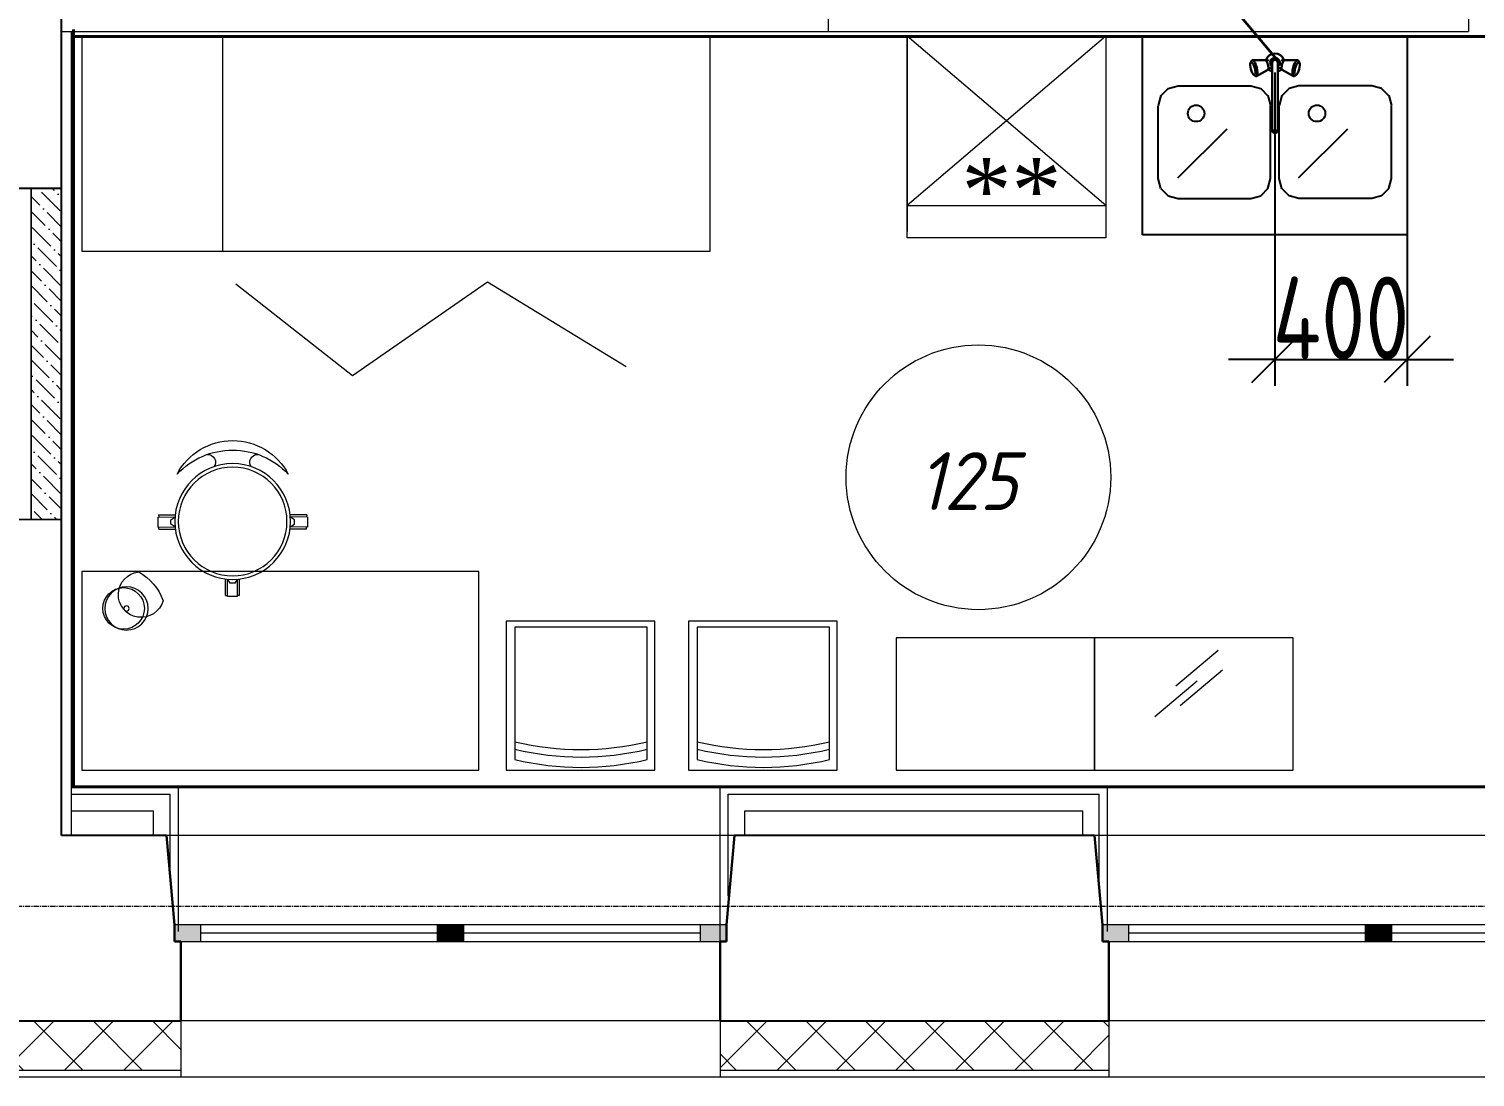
# Model space of a CAD drawing. Header units: millimetres. Extents: x -10178924 to 11692288, y -947381 to 58396.
# Drawn here: x 877688 to 882061, y -922757 to -919589 of the extents above; entities that cross this region are included whole.
import ezdxf
from ezdxf import colors
from ezdxf.entities.mleader import LeaderData, LeaderLine
from ezdxf.math import Vec2, Vec3

# ---------------------------------------------------------------- set-up
doc = ezdxf.new("R2010")
doc.units = ezdxf.units.MM
doc.linetypes.add('осевая', pattern=[50.8, 31.75, -6.35, 6.35, -6.35])
for name, color, linetype in [('PDF _Марки помещений', 5, 'Continuous'), ('ВК_Выноски', 7, 'Continuous'), ('Стены внутр.1', 7, 'Continuous')]:
    doc.layers.add(name, color=color, linetype=linetype)
doc.layers.add('PDF _Стены отделка', color=7, linetype='Continuous', true_color=0xb505c2)
for name, color, linetype, lineweight in [('ВК_ К1', 24, 'Continuous', 35), ('Отделка СТЕН', 6, 'Continuous', 13), ('Перегородки', 162, 'Continuous', 9), ('Перегородки пеноблок', 40, 'Continuous', 9), ('Перегородки_ГКЛ', 20, 'Continuous', 9), ('Размеры осевые', 153, 'Continuous', 9), ('Сантехнические приборы', 7, 'Continuous', 9), ('Стены.1', 7, 'Continuous', 25), ('ТХ оборудование', 7, 'Continuous', 9)]:
    doc.layers.add(name, color=color, linetype=linetype, lineweight=lineweight)
doc.styles.add('ISOCPEUR', font='isocpeui.ttf', dxfattribs={"width": 0.9})
doc.styles.add('ISOCPEUR_1', font='isocpeur.ttf', dxfattribs={"width": 0.78, "height": 240})
doc.styles.add('СГЕНЕРИР_СТИЛЬ_5', font='times.ttf')
doc.linetypes.add('зигзаг', pattern='A,0.00254,-5.08,[131,ltypeshp.shx,S=5.08,R=0,X=-5.08,Y=0],-10.16,[131,ltypeshp.shx,S=5.08,R=180,X=5.08,Y=0],-5.08', length=20.32254)

# ---------------------------------------------------------------- blocks, each defined once
blk = doc.blocks.new('_None')
blk = doc.blocks.new('№ 71 Стол медицинский манипуляционный')
at = {"layer": 'ТХ оборудование', "color": 0}
blk.add_lwpolyline([(400, 600), (400, 0), (0, 0), (0, 600)], close=True, dxfattribs=at)
blk = doc.blocks.new('№ 70 Столик инструментальный')
at = {"layer": 'ТХ оборудование', "color": 0, "linetype": 'Continuous'}
for p, q in [((226.1, 361.6), (354.5, 253.5)), ((212.8, 302.1), (341.3, 194)), ((289.6, 269), (418, 160.9))]:
    blk.add_line(p, q, dxfattribs=at)
at = {"layer": 'ТХ оборудование', "color": 0}
blk.add_lwpolyline([(0, 400), (600, 400), (600, 0), (0, 0)], close=True, dxfattribs=at)
blk = doc.blocks.new('№ 72 Стул со спинкой крутящийся для врача')
at = {"layer": 'ТХ оборудование', "color": 0}
for p, q in [((-19.9, 223.8), (-20.2, 173.8)), ((-19.9, 223.8), (-13.4, 223.7)), ((-13.4, 226), (-13.8, 174.5)), ((-13.4, 226), (16.8, 225.8)), ((16.8, 225.8), (16.4, 174.2)), ((23.2, 223.5), (16.7, 223.5)), ((23.2, 223.5), (22.9, 173.5)), ((-5.5, 186.9), (-13, 174.5)), ((8.3, 186.8), (-5.5, 186.9)), ((15.7, 174.3), (8.3, 186.8)), ((223.6, 22.1), (173.6, 22)), ((225.9, 15.7), (174.3, 15.5)), ((186.8, 7.4), (174.4, 14.7)), ((186.9, -6.5), (186.8, 7.4)), ((223.6, 22.1), (223.6, 15.6)), ((225.9, 15.7), (225.9, -14.5)), ((223.7, -21), (173.7, -21.1)), ((174.4, -13.9), (186.9, -6.5)), ((225.9, -14.5), (174.4, -14.7)), ((223.7, -21), (223.7, -14.5)), ((-19.9, -223.8), (-20.2, -173.8)), ((-13.4, -226), (-13.8, -174.5)), ((-5.5, -186.9), (-13, -174.5)), ((15.7, -174.3), (8.3, -186.8)), ((16.8, -225.8), (16.4, -174.2)), ((23.2, -223.5), (22.9, -173.5)), ((8.3, -186.8), (-5.5, -186.9)), ((-19.9, -223.8), (-13.4, -223.7)), ((-13.4, -226), (16.8, -225.8)), ((23.2, -223.5), (16.7, -223.5))]:
    blk.add_line(p, q, dxfattribs=at)
for radius in [175, 164.3]:
    blk.add_circle((0, 0), radius, dxfattribs=at)
for centre, radius, start, end in [((-54.6, 0), 190, 117.8242, 242.1758), ((15.1, 0), 230.9, 133.2938, 226.7062), ((-179.2, 75.5), 23.7, 178.7252, 304.2258), ((-179.2, -75.5), 23.7, 55.7742, 181.2748)]:
    blk.add_arc(centre, radius, start, end, dxfattribs=at)
blk = doc.blocks.new('№ 74 Стол с тумбой для врача')
at = {"layer": 'ТХ оборудование', "color": 0, "linetype": 'Continuous', "flags": 128}
blk.add_lwpolyline([(0, 0), (600, 0), (600, 1200), (0, 1200)], close=True, dxfattribs=at)
blk = doc.blocks.new('№ 60 Стул медицинский')
at = {"layer": 'ТХ оборудование', "color": 0, "linetype": 'Continuous'}
blk.add_lwpolyline([(450, 0), (450, -450), (0, -450), (0, 0)], close=True, dxfattribs=at)
blk.add_lwpolyline([(23.3, -418.4), (23.3, -18), (423.3, -18), (423.3, -418.4, -0.117786)], format="xyb", close=True, dxfattribs=at)
for points in [[(423.3, -364.8, -0.117786), (23.3, -364.8)], [(423.3, -387.2, -0.117786), (23.3, -387.2)]]:
    blk.add_lwpolyline(points, format="xyb", dxfattribs=at)
blk = doc.blocks.new('№ 67 Лампа настольная')
at = {"layer": 'ТХ оборудование', "color": 0, "ltscale": 2}
blk.add_lwpolyline([(-111.6, 17.2, 1.884954), (-43, 108.4, 0.180528)], format="xyb", close=True, dxfattribs=at)
for radius in [65.4, 7.88]:
    blk.add_circle((0, 0), radius, dxfattribs=at)
blk = doc.blocks.new('№ 68 Кушетка медицинская смотровая')
at = {"layer": 'ТХ оборудование', "color": 0, "linetype": 'Continuous'}
blk.add_line((-650, 426), (0, 426), dxfattribs=at)
at = {"layer": 'ТХ оборудование', "color": 0}
blk.add_lwpolyline([(-650, 1900), (0, 1900), (0, 0), (-650, 0)], close=True, dxfattribs=at)
blk = doc.blocks.new('№ 61 Ширма медицинская трехстворчатая')
at = {"layer": 'ТХ оборудование', "color": 0, "linetype": 'Continuous', "flags": 128}
blk.add_lwpolyline([(0, 0), (277.6, 353.6), (-5.4, 761.7), (250.4, 1180.6)], dxfattribs=at)
blk = doc.blocks.new('№ 77 Холодильник лабораторный с морозильной камерой')
at = {"layer": 'ТХ оборудование', "color": 0}
for p, q in [((-60, 0), (-600, 0)), ((-600, 0), (-600, -590)), ((0, 0), (-600, -512.3)), ((0, -512.3), (-600, 0)), ((-600, 0), (0, 0)), ((-600, -610), (-600, 0)), ((0, 0), (0, -610)), ((-600, -512.3), (0, -512.3)), ((0, -610), (-600, -610))]:
    blk.add_line(p, q, dxfattribs=at)
at = {"layer": 'ТХ оборудование', "color": 0, "linetype": 'Continuous', "insert": (-436.3, -568), "char_height": 200, "attachment_point": 7, "style": 'СГЕНЕРИР_СТИЛЬ_5'}
blk.add_mtext('\\A1;{\\fTimes New Roman|b0|i0|c204|p22;**}', dxfattribs=at)
blk = doc.blocks.new('Двустворчатое Окно 22')
at = {"layer": 'Стены.1', "linetype": 'Continuous', "lineweight": 0}
for points in [[(-835, 0), (-835, -50), (-755, -50), (-755, 0)], [(0, -50), (0, 0), (-40, 0), (-40, -50)], [(0, 0), (0, -50), (40, -50), (40, 0)], [(835, -50), (835, 0), (755, 0), (755, -50)]]:
    blk.add_hatch(color=256, dxfattribs=at).paths.add_polyline_path(points)
at = {"layer": 'Стены.1', "linetype": 'Continuous', "lineweight": 5}
for p, q in [((-858.6, 270), (858.6, 270)), ((-755, 0), (-40, 0)), ((40, 0), (755, 0)), ((-755, -25), (-40, -25)), ((40, -25), (755, -25)), ((-40, -50), (-755, -50)), ((755, -50), (40, -50)), ((-815, -290), (815, -290))]:
    blk.add_line(p, q, dxfattribs=at)
at = {"layer": 'Стены.1', "linetype": 'Continuous', "lineweight": 30}
for p, q in [((-835, 0), (-858.6, 270)), ((835, 0), (858.6, 270)), ((-835, -50), (-835, 0)), ((-835, -50), (-835, 0)), ((835, -50), (835, 0)), ((835, -50), (835, 0)), ((-815, -50), (-835, -50)), ((-815, -50), (-835, -50)), ((-815, -290), (-815, -50)), ((815, -50), (835, -50)), ((815, -50), (835, -50)), ((815, -290), (815, -50))]:
    blk.add_line(p, q, dxfattribs=at)
at = {"layer": 'Стены.1', "linetype": 'Continuous', "lineweight": 20}
for p, q in [((-835, 0), (-755, 0)), ((-755, 0), (-755, -50)), ((-40, -50), (-40, 0)), ((-40, 0), (0, 0)), ((0, 0), (40, 0)), ((40, 0), (40, -50)), ((755, -50), (755, 0)), ((755, 0), (835, 0)), ((-755, -50), (-835, -50)), ((0, -50), (-40, -50)), ((40, -50), (0, -50)), ((835, -50), (755, -50))]:
    blk.add_line(p, q, dxfattribs=at)
blk = doc.blocks.new('_Oblique')
at = {"color": 0, "linetype": 'ByBlock', "lineweight": -2}
blk.add_line((-0.5, -0.5), (0.5, 0.5), dxfattribs=at)
blk = doc.blocks.new('A$Cad086cf1')
at = {"layer": 'Отделка СТЕН', "true_color": 0x636466, "transparency": 33554687}
h = blk.add_hatch(dxfattribs=at)
h.set_pattern_fill('ANSI37', color=251, scale=40)
h.set_pattern_definition([(45, (142968.72, -47941.48), (-89.80256, 89.80256), []), (135, (142968.72, -47941.48), (-89.80256, -89.80256), [])])
h.paths.add_polyline_path([(28913.62, -31245.628), (28763.62, -31245.628), (28768.135, -31868.119), (29047.748, -31868.119), (29047.748, -31718.119), (28917.053, -31718.119)])
h.paths.add_polyline_path([(31814.602, -31718.119), (30632.748, -31718.119), (30632.748, -31868.119), (31814.602, -31868.119)])
h.paths.add_polyline_path([(34633.971, -31718.119), (33473.725, -31718.119), (33473.725, -31868.119), (34633.971, -31868.119)])
h.paths.add_polyline_path([(36472.722, -30026.036), (36768.725, -30026.036), (36768.725, -29876.036), (36322.722, -29876.036), (36322.722, -31718.119), (36063.971, -31718.119), (36063.971, -31868.119), (36263.725, -31868.119), (36472.722, -31868.119)])
h.paths.add_polyline_path([(37824.962, -29876.036), (36768.725, -29876.036), (36768.725, -30026.036), (37824.962, -30026.036)])
h.paths.add_polyline_path([(39839.962, -29856.036), (39839.962, -29941.036)])
h.paths.add_polyline_path([(40768.725, -29876.036), (39839.962, -29876.036), (39839.962, -30026.036), (40768.725, -30026.036)])
h.paths.add_polyline_path([(41339.962, -29876.036), (40768.725, -29876.036), (40768.725, -30026.036), (41189.962, -30026.036), (41189.962, -31842.839), (41533.462, -31842.839), (41533.462, -31692.839), (41339.962, -31692.839)])
h.paths.add_polyline_path([(44111.441, -31692.839), (42963.462, -31692.839), (42963.462, -31842.839), (44111.441, -31842.839)])
h.paths.add_polyline_path([(46923.75, -31692.839), (45741.441, -31692.839), (45741.441, -31842.839), (46923.75, -31842.839)])
h.paths.add_polyline_path([(49713.011, -31692.839), (48553.75, -31692.839), (48553.75, -31842.839), (49713.011, -31842.839)])
h.paths.add_polyline_path([(52505.423, -31692.839), (51343.011, -31692.839), (51343.011, -31842.839), (52505.423, -31842.839)])
h.paths.add_polyline_path([(61528.75, -31692.839), (54135.423, -31692.839), (54135.423, -31842.839), (61378.75, -31842.839), (61378.75, -33202.411), (61528.75, -33202.411)])
h.paths.add_polyline_path([(61528.75, -34832.411), (61378.75, -34832.411), (61378.75, -36061.222), (61528.75, -36061.222)])
h.paths.add_polyline_path([(61528.75, -37691.222), (61378.75, -37691.222), (61378.75, -38847.364), (61528.75, -38847.364)])
h.paths.add_polyline_path([(61528.75, -40477.364), (61378.75, -40477.364), (61378.75, -48296.478), (60014.672, -48296.478), (60014.672, -48446.478), (61528.75, -48446.478)])
h.paths.add_polyline_path([(58384.672, -48296.478), (57203.37, -48296.478), (57203.37, -48446.478), (58384.672, -48446.478)])
h.paths.add_polyline_path([(55573.37, -48296.478), (54410.646, -48296.478), (54410.646, -48446.478), (55573.37, -48446.478)])
h.paths.add_polyline_path([(52780.646, -48296.478), (51591.18, -48296.478), (51591.18, -48446.478), (52780.646, -48446.478)])
h.paths.add_polyline_path([(49961.18, -48296.478), (48802.194, -48296.478), (48802.194, -48446.478), (49961.18, -48446.478)])
h.paths.add_polyline_path([(47172.194, -48296.478), (45996.225, -48296.478), (45996.225, -48446.478), (47172.194, -48446.478)])
h.paths.add_polyline_path([(44366.225, -48296.478), (43186.891, -48296.478), (43186.891, -48446.478), (44366.225, -48446.478)])
h.paths.add_polyline_path([(41563.725, -48296.478), (40380.082, -48296.478), (40380.082, -48446.478), (41563.725, -48446.478)])
h.paths.add_polyline_path([(38750.082, -48296.478), (37571.3, -48296.478), (37571.3, -48446.478), (38750.082, -48446.478)])
h.paths.add_polyline_path([(35941.3, -48296.478), (34777.772, -48296.478), (34777.772, -48446.478), (35941.3, -48446.478)])
h.paths.add_polyline_path([(33147.772, -48296.478), (31992.902, -48296.478), (31992.902, -48446.478), (33147.772, -48446.478)])
h.paths.add_polyline_path([(30363.725, -48296.478), (30080.699, -48296.478), (30080.699, -48446.478), (30363.725, -48446.478)])
at = {"layer": 'Перегородки пеноблок', "true_color": 0x636466, "transparency": 33554687}
h = blk.add_hatch(dxfattribs=at)
h.set_pattern_fill('ANSI36', color=251, scale=10, angle=90)
h.set_pattern_definition([(135, (-122416.212, -92630.58), (-61.739261, 16.83798), [79.375, -15.875, 0, -15.875])])
h.paths.add_polyline_path([(43912.9, -45780.43), (43912.9, -46780.46), (44005.208, -46779.69), (44005.201, -45779.719)])
at = {"layer": 'PDF _Марки помещений', "color": 251, "lineweight": 9, "true_color": 0x636466, "transparency": 33554687}
blk.add_circle((46777.386, -46653.708), 400.063, dxfattribs=at)
at = {"layer": 'PDF _Стены отделка', "color": 251, "linetype": 'зигзаг', "lineweight": 40, "ltscale": 0.1, "true_color": 0x636466, "transparency": 33554610}
for p, q in [((44041.124, -45300.228), (44041.124, -47586.478)), ((44040.455, -45320.915), (49499.148, -45320.915)), ((44036.884, -47589.379), (49495.576, -47589.379))]:
    blk.add_line(p, q, dxfattribs=at)
at = {"layer": 'PDF _Стены отделка', "color": 251, "ltscale": 0.1, "true_color": 0x636466, "transparency": 33554687}
for p, q in [((47673.893, -45430.285), (47673.893, -46377.111)), ((48073.893, -45430.915), (48073.893, -46377.111)), ((47673.893, -46297.111), (47533.893, -46297.111)), ((47673.893, -46297.111), (48073.893, -46297.111)), ((48073.893, -46297.111), (48213.893, -46297.111))]:
    blk.add_line(p, q, dxfattribs=at)
at = {"layer": 'Отделка СТЕН', "color": 251, "linetype": 'Continuous', "true_color": 0x636466, "transparency": 33554687}
for p, q in [((44005.201, -47736.478), (44005.201, -45306.478)), ((44035.201, -47736.478), (44035.201, -45306.478))]:
    blk.add_line(p, q, dxfattribs=at)
at = {"layer": 'Отделка СТЕН', "color": 251, "true_color": 0x636466, "transparency": 33554687}
for p, q in [((44366.225, -48296.478), (44366.225, -48466.478)), ((45996.225, -48296.478), (45996.225, -48466.478)), ((47172.194, -48296.478), (47172.194, -48466.478))]:
    blk.add_line(p, q, dxfattribs=at)
for points in [[(39839.962, -29856.036), (41359.962, -29856.036), (41359.962, -31672.839), (61548.75, -31672.839), (61548.75, -48466.478), (29253.725, -48466.478)], [(44366.225, -48446.478), (43186.891, -48446.478)], [(47172.194, -48446.478), (45996.225, -48446.478)]]:
    blk.add_lwpolyline(points, dxfattribs=at)
at = {"layer": 'Перегородки', "color": 251, "linetype": 'Continuous', "true_color": 0x636466, "transparency": 33554687}
for p, q in [((46323.893, -45306.478), (46323.893, -41706.478)), ((44005.201, -45306.478), (46323.893, -45306.478))]:
    blk.add_line(p, q, dxfattribs=at)
at = {"layer": 'Перегородки пеноблок', "color": 251, "true_color": 0x636466, "transparency": 33554687}
for p, q in [((48258.893, -45166.478), (48258.893, -45306.478)), ((43912.9, -45780.43), (43912.9, -46780.46))]:
    blk.add_line(p, q, dxfattribs=at)
at = {"layer": 'Перегородки пеноблок', "color": 251, "linetype": 'Continuous', "true_color": 0x636466, "transparency": 33554687, "flags": 128}
blk.add_lwpolyline([(46323.893, -45306.478), (48258.893, -45306.478)], dxfattribs=at)
at = {"layer": 'Перегородки пеноблок', "color": 251, "true_color": 0x636466, "transparency": 33554687}
for points in [[(43912.9, -46780.46), (43912.9, -45780.43)], [(44005.208, -46779.69), (44005.201, -45779.719), (44005.208, -46779.69)]]:
    blk.add_lwpolyline(points, dxfattribs=at)
at = {"layer": 'Перегородки_ГКЛ', "color": 251, "ltscale": 0.1, "true_color": 0x636466, "transparency": 33554687}
for p, q in [((44035.201, -47586.478), (44358.574, -47586.478)), ((44035.201, -47611.478), (44333.574, -47611.478)), ((44333.574, -47831.884), (44333.574, -47611.478)), ((44358.574, -48026.478), (44358.574, -47586.478)), ((45996.225, -47586.478), (47167.908, -47586.478)), ((45996.225, -48056.478), (45996.225, -47586.478)), ((46021.225, -47611.478), (47142.908, -47611.478)), ((46021.225, -47919.328), (46021.225, -47611.478)), ((47142.908, -47911.478), (47142.908, -47611.478)), ((47167.908, -48026.478), (47167.908, -47586.478)), ((44035.201, -47661.478), (44283.574, -47661.478)), ((44283.574, -47736.695), (44283.574, -47661.478)), ((46071.225, -47661.478), (47092.908, -47661.478)), ((46071.225, -47736.663), (46071.225, -47661.478)), ((47092.908, -47737.376), (47092.908, -47661.478))]:
    blk.add_line(p, q, dxfattribs=at)
at = {"layer": 'Размеры осевые', "color": 251, "linetype": 'осевая', "ltscale": 0.5, "true_color": 0x636466, "transparency": 33554687}
blk.add_line((-9750, -47950), (62308.109, -47950), dxfattribs=at)
at = {"layer": 'Сантехнические приборы', "color": 251, "linetype": 'ByBlock', "lineweight": 25, "true_color": 0x636466, "transparency": 33554687}
for p, q in [((47273.893, -45920.285), (47273.893, -45320.285)), ((48073.893, -45320.285), (47273.893, -45320.285)), ((48073.893, -45320.285), (48073.893, -45920.285)), ((47351.081, -45478.528), (47381.081, -45470.49)), ((47381.081, -45470.49), (47601.081, -45470.49)), ((47601.081, -45470.49), (47631.081, -45478.528)), ((47746.705, -45470.49), (47716.705, -45478.528)), ((47966.705, -45470.49), (47746.705, -45470.49)), ((47996.705, -45478.528), (47966.705, -45470.49)), ((47329.12, -45500.094), (47321.081, -45530.094)), ((47329.12, -45500.49), (47351.081, -45478.528)), ((47631.081, -45478.528), (47653.043, -45500.49)), ((47653.043, -45500.094), (47661.081, -45530.094)), ((47694.744, -45500.094), (47686.705, -45530.094)), ((47716.705, -45478.528), (47694.744, -45500.49)), ((48018.667, -45500.49), (47996.705, -45478.528)), ((48018.667, -45500.094), (48026.705, -45530.094)), ((47321.081, -45750.49), (47321.081, -45530.49)), ((47661.081, -45750.49), (47661.081, -45530.49)), ((47686.705, -45750.49), (47686.705, -45530.49)), ((48026.705, -45750.49), (48026.705, -45530.49)), ((47380.141, -45748.765), (47529.251, -45600.148)), ((47745.766, -45748.765), (47894.876, -45600.148)), ((47329.12, -45780.49), (47321.081, -45750.49)), ((47329.12, -45780.49), (47351.081, -45802.451)), ((47653.043, -45780.49), (47631.081, -45802.451)), ((47653.043, -45780.49), (47661.081, -45750.49)), ((47694.744, -45780.49), (47686.705, -45750.49)), ((47716.705, -45802.451), (47694.744, -45780.49)), ((48018.667, -45780.49), (47996.705, -45802.451)), ((48018.667, -45780.49), (48026.705, -45750.49)), ((47351.081, -45802.451), (47381.081, -45810.49)), ((47381.081, -45810.49), (47601.081, -45810.49)), ((47601.081, -45810.49), (47631.081, -45802.451)), ((47746.705, -45810.49), (47716.705, -45802.451)), ((47966.705, -45810.49), (47746.705, -45810.49)), ((47996.705, -45802.451), (47966.705, -45810.49)), ((48073.893, -45920.285), (47273.893, -45920.285))]:
    blk.add_line(p, q, dxfattribs=at)
at = {"layer": 'Сантехнические приборы', "color": 251, "lineweight": 30, "true_color": 0x636466, "transparency": 33554687}
for p, q in [((47647.551, -45391.685, 9), (47651.528, -45383.879, 9)), ((47651.528, -45383.879, 9), (47657.722, -45377.685, 9)), ((47657.722, -45377.685, 9), (47665.528, -45373.708, 9)), ((47662.045, -45391.521, 9), (47669.545, -45386.072, 9)), ((47665.528, -45373.708, 9), (47674.18, -45372.337, 9)), ((47669.545, -45386.072, 9), (47678.816, -45386.072, 9)), ((47674.18, -45372.337, 9), (47682.833, -45373.708, 9)), ((47678.816, -45386.072, 9), (47686.316, -45391.521, 9)), ((47682.833, -45373.708, 9), (47690.638, -45377.685, 9)), ((47690.638, -45377.685, 9), (47696.833, -45383.879, 9)), ((47696.833, -45383.879, 9), (47700.81, -45391.685, 9)), ((47599.247, -45408.245, 9), (47599.422, -45403.618, 9)), ((47599.842, -45413.858, 9), (47599.247, -45408.245, 9)), ((47599.422, -45403.618, 9), (47600.351, -45400.428, 9)), ((47601.149, -45419.906, 9), (47599.842, -45413.858, 9)), ((47603.253, -45394.727, 9), (47600.351, -45400.428, 9)), ((47600.351, -45400.428, 9), (47601.943, -45398.988, 9)), ((47603.041, -45425.797, 9), (47601.149, -45419.906, 9)), ((47601.943, -45398.988, 9), (47604.041, -45399.439, 9)), ((47605.332, -45430.956, 9), (47603.041, -45425.797, 9)), ((47603.253, -45394.727, 9), (47605.242, -45392.928, 9)), ((47604.041, -45399.439, 9), (47606.44, -45401.737, 9)), ((47644.576, -45392.741, 9), (47605.242, -45392.928, 9)), ((47605.242, -45392.928, 9), (47607.864, -45393.492, 9)), ((47607.798, -45434.876, 9), (47605.332, -45430.956, 9)), ((47606.44, -45401.737, 9), (47608.906, -45405.657, 9)), ((47607.864, -45393.492, 9), (47610.864, -45396.364, 9)), ((47608.906, -45405.657, 9), (47611.197, -45410.815, 9)), ((47610.864, -45396.364, 9), (47613.946, -45401.264, 9)), ((47611.197, -45410.815, 9), (47613.089, -45416.707, 9)), ((47613.089, -45416.707, 9), (47614.396, -45422.755, 9)), ((47614.816, -45432.995, 9), (47613.887, -45436.185, 9)), ((47613.946, -45401.264, 9), (47616.81, -45407.712, 9)), ((47614.396, -45422.755, 9), (47614.991, -45428.367, 9)), ((47614.991, -45428.367, 9), (47614.816, -45432.995, 9)), ((47616.81, -45407.712, 9), (47619.174, -45415.076, 9)), ((47652.341, -45421.719, 9), (47618.183, -45441.224, 9)), ((47619.174, -45415.076, 9), (47620.809, -45422.636, 9)), ((47620.809, -45422.636, 9), (47621.553, -45429.652, 9)), ((47621.553, -45429.652, 9), (47621.333, -45435.437, 9)), ((47644.576, -45392.741, 9), (47646.15, -45393.079, 9)), ((47646.15, -45393.079, 9), (47647.949, -45394.803, 9)), ((47647.175, -45394.061, 9), (47647.551, -45391.685, 9)), ((47647.949, -45394.803, 9), (47649.799, -45397.743, 9)), ((47655.509, -45392.917, 9), (47648.024, -45394.923, 9)), ((47649.799, -45397.743, 9), (47651.517, -45401.611, 9)), ((47651.517, -45401.611, 9), (47652.936, -45406.03, 9)), ((47653.534, -45420.639, 9), (47652.341, -45421.719, 9)), ((47652.936, -45406.03, 9), (47653.916, -45410.566, 9)), ((47654.231, -45418.246, 9), (47653.534, -45420.639, 9)), ((47653.916, -45410.566, 9), (47654.362, -45414.775, 9)), ((47657.722, -45422.99, 9), (47653.948, -45419.216, 9)), ((47654.362, -45414.775, 9), (47654.231, -45418.246, 9)), ((47661.672, -45416.112, 9), (47654.236, -45418.105, 9)), ((47665.528, -45426.967, 9), (47657.722, -45422.99, 9)), ((47659.18, -45400.337, 9), (47662.045, -45391.521, 9)), ((47662.045, -45409.154, 9), (47659.18, -45400.337, 9)), ((47665.68, -45411.795, 9), (47662.045, -45409.154, 9)), ((47664.18, -45400.337, 9), (47666.09, -45394.46, 9)), ((47665.68, -45404.954, 9), (47664.18, -45400.337, 9)), ((47665.68, -45426.991, 9), (47665.528, -45426.967, 9)), ((47665.68, -45400.337, 9), (47667.304, -45395.341, 9)), ((47665.68, -45400.337, 9), (47665.68, -45600.42, 9)), ((47666.09, -45394.46, 9), (47671.09, -45390.827, 9)), ((47667.304, -45395.341, 9), (47671.554, -45392.253, 9)), ((47671.09, -45390.827, 9), (47677.271, -45390.827, 9)), ((47671.554, -45392.253, 9), (47676.807, -45392.253, 9)), ((47676.807, -45392.253, 9), (47681.057, -45395.341, 9)), ((47677.271, -45390.827, 9), (47682.271, -45394.46, 9)), ((47681.057, -45395.341, 9), (47682.68, -45400.337, 9)), ((47682.271, -45394.46, 9), (47684.18, -45400.337, 9)), ((47684.18, -45400.337, 9), (47682.68, -45404.954, 9)), ((47682.68, -45400.337, 9), (47682.68, -45600.42, 9)), ((47686.316, -45409.154, 9), (47682.68, -45411.795, 9)), ((47682.833, -45426.967, 9), (47682.68, -45426.991, 9)), ((47690.638, -45422.99, 9), (47682.833, -45426.967, 9)), ((47686.316, -45391.521, 9), (47689.18, -45400.337, 9)), ((47689.18, -45400.337, 9), (47686.316, -45409.154, 9)), ((47686.689, -45416.112, 9), (47694.125, -45418.105, 9)), ((47694.412, -45419.216, 9), (47690.638, -45422.99, 9)), ((47692.852, -45392.917, 9), (47700.336, -45394.923, 9)), ((47693.998, -45414.775, 9), (47694.445, -45410.566, 9)), ((47694.13, -45418.246, 9), (47693.998, -45414.775, 9)), ((47694.827, -45420.639, 9), (47694.13, -45418.246, 9)), ((47694.445, -45410.566, 9), (47695.425, -45406.03, 9)), ((47696.02, -45421.719, 9), (47694.827, -45420.639, 9)), ((47695.425, -45406.03, 9), (47696.844, -45401.611, 9)), ((47696.02, -45421.719, 9), (47730.178, -45441.224, 9)), ((47696.844, -45401.611, 9), (47698.562, -45397.743, 9)), ((47698.562, -45397.743, 9), (47700.412, -45394.803, 9)), ((47700.412, -45394.803, 9), (47702.211, -45393.079, 9)), ((47700.81, -45391.685, 9), (47701.186, -45394.061, 9)), ((47702.211, -45393.079, 9), (47703.785, -45392.741, 9)), ((47703.785, -45392.741, 9), (47743.119, -45392.928, 9)), ((47726.808, -45429.652, 9), (47727.552, -45422.636, 9)), ((47727.028, -45435.437, 9), (47726.808, -45429.652, 9)), ((47727.552, -45422.636, 9), (47729.186, -45415.076, 9)), ((47729.186, -45415.076, 9), (47731.551, -45407.712, 9)), ((47731.551, -45407.712, 9), (47734.415, -45401.264, 9)), ((47733.37, -45428.367, 9), (47733.965, -45422.755, 9)), ((47733.545, -45432.995, 9), (47733.37, -45428.367, 9)), ((47734.474, -45436.185, 9), (47733.545, -45432.995, 9)), ((47733.965, -45422.755, 9), (47735.272, -45416.707, 9)), ((47734.415, -45401.264, 9), (47737.497, -45396.364, 9)), ((47735.272, -45416.707, 9), (47737.164, -45410.815, 9)), ((47737.164, -45410.815, 9), (47739.455, -45405.657, 9)), ((47737.497, -45396.364, 9), (47740.497, -45393.492, 9)), ((47739.455, -45405.657, 9), (47741.921, -45401.737, 9)), ((47740.497, -45393.492, 9), (47743.119, -45392.928, 9)), ((47743.029, -45430.956, 9), (47740.563, -45434.876, 9)), ((47741.921, -45401.737, 9), (47744.32, -45399.439, 9)), ((47745.32, -45425.797, 9), (47743.029, -45430.956, 9)), ((47743.119, -45392.928, 9), (47745.108, -45394.727, 9)), ((47744.32, -45399.439, 9), (47746.418, -45398.988, 9)), ((47745.108, -45394.727, 9), (47748.01, -45400.428, 9)), ((47747.212, -45419.906, 9), (47745.32, -45425.797, 9)), ((47746.418, -45398.988, 9), (47748.01, -45400.428, 9)), ((47748.519, -45413.858, 9), (47747.212, -45419.906, 9)), ((47748.01, -45400.428, 9), (47748.939, -45403.618, 9)), ((47749.114, -45408.245, 9), (47748.519, -45413.858, 9)), ((47748.939, -45403.618, 9), (47749.114, -45408.245, 9)), ((47610.197, -45437.174, 9), (47607.798, -45434.876, 9)), ((47612.295, -45437.625, 9), (47610.197, -45437.174, 9)), ((47615.56, -45440.66, 9), (47610.197, -45437.174, 9)), ((47613.887, -45436.185, 9), (47612.295, -45437.625, 9)), ((47618.183, -45441.224, 9), (47615.56, -45440.66, 9)), ((47620.172, -45439.424, 9), (47618.183, -45441.224, 9)), ((47621.333, -45435.437, 9), (47620.172, -45439.424, 9)), ((47728.189, -45439.424, 9), (47727.028, -45435.437, 9)), ((47730.178, -45441.224, 9), (47728.189, -45439.424, 9)), ((47732.801, -45440.66, 9), (47730.178, -45441.224, 9)), ((47732.801, -45440.66, 9), (47738.164, -45437.174, 9)), ((47736.066, -45437.625, 9), (47734.474, -45436.185, 9)), ((47738.164, -45437.174, 9), (47736.066, -45437.625, 9)), ((47740.563, -45434.876, 9), (47738.164, -45437.174, 9)), ((47665.68, -45594.696, 9), (47663.68, -45600.42, 9)), ((47663.68, -45600.42, 9), (47665.686, -45606.16, 9)), ((47665.68, -45600.42, 9), (47667.304, -45605.067, 9)), ((47665.686, -45606.16, 9), (47670.936, -45609.707, 9)), ((47665.686, -45606.16, 9), (47667.304, -45610.581, 9)), ((47667.304, -45605.067, 9), (47671.554, -45607.938, 9)), ((47671.554, -45607.938, 9), (47676.807, -45607.938, 9)), ((47676.807, -45607.938, 9), (47681.057, -45605.067, 9)), ((47677.425, -45609.707, 9), (47682.675, -45606.16, 9)), ((47681.057, -45605.067, 9), (47682.68, -45600.42, 9)), ((47682.675, -45606.16, 9), (47681.057, -45610.581, 9)), ((47682.675, -45606.16, 9), (47684.68, -45600.42, 9)), ((47684.68, -45600.42, 9), (47682.68, -45594.696, 9)), ((47667.304, -45610.581, 9), (47671.554, -45613.453, 9)), ((47670.936, -45609.707, 9), (47677.425, -45609.707, 9)), ((47671.554, -45613.453, 9), (47676.807, -45613.453, 9)), ((47676.807, -45613.453, 9), (47681.057, -45610.581, 9))]:
    blk.add_line(p, q, dxfattribs=at)
at = {"layer": 'Сантехнические приборы', "color": 251, "linetype": 'ByBlock', "lineweight": 25, "true_color": 0x636466, "transparency": 33554687}
for centre in [(47435.82, -45553.672), (47801.444, -45553.672)]:
    blk.add_circle(centre, 25, dxfattribs=at)
at = {"layer": 'Стены внутр.1', "color": 251, "linetype": 'Continuous', "true_color": 0x636466, "transparency": 33554687}
for p, q in [((43588.464, -45779.719), (44005.201, -45779.719)), ((43588.464, -46782.076), (44005.201, -46779.69))]:
    blk.add_line(p, q, dxfattribs=at)
at = {"layer": 'Стены внутр.1', "color": 251, "linetype": 'Continuous', "true_color": 0x636466, "transparency": 33554687, "flags": 128}
for points in [[(44005.201, -47736.478), (44005.201, -41706.478)], [(47026.857, -47736.478), (46926.857, -47736.478)]]:
    blk.add_lwpolyline(points, dxfattribs=at)
at = {"layer": 'Стены.1', "color": 251, "linetype": 'Continuous', "true_color": 0x636466, "transparency": 33554687}
for p, q in [((44346.225, -48006.478), (44322.603, -47736.478)), ((46016.225, -48006.478), (46039.846, -47736.478)), ((47152.194, -48006.478), (47128.572, -47736.478)), ((44346.225, -48056.478), (44346.225, -48006.478)), ((46016.225, -48056.478), (46016.225, -48006.478)), ((47152.194, -48056.478), (47152.194, -48006.478)), ((44366.225, -48056.478), (44346.225, -48056.478)), ((44366.225, -48296.478), (44366.225, -48056.478)), ((45996.225, -48296.478), (45996.225, -48056.478)), ((45996.225, -48056.478), (46016.225, -48056.478)), ((47172.194, -48056.478), (47152.194, -48056.478)), ((47172.194, -48296.478), (47172.194, -48056.478))]:
    blk.add_line(p, q, dxfattribs=at)
at = {"layer": 'Стены.1', "color": 251, "linetype": 'Continuous', "true_color": 0x636466, "transparency": 33554687, "flags": 128}
for points in [[(44322.603, -47736.478), (44005.201, -47736.478)], [(46926.857, -47736.478), (46039.846, -47736.478)], [(47128.572, -47736.478), (47026.857, -47736.478)], [(43186.891, -48296.478), (44366.225, -48296.478)], [(45996.225, -48296.478), (47172.194, -48296.478)]]:
    blk.add_lwpolyline(points, dxfattribs=at)
at = {"layer": 'ТХ оборудование', "color": 251, "true_color": 0x636466, "transparency": 33554687}
blk.add_circle((44192.79, -47049.812), 62.807, dxfattribs=at)
at = {"layer": 'PDF _Стены отделка', "color": 251, "ltscale": 0.1, "true_color": 0x636466, "transparency": 33554687, "xscale": 140, "yscale": 140, "zscale": 140}
blk.add_blockref('_Oblique', (47673.893, -46297.111), dxfattribs=at)
at = {"layer": 'PDF _Стены отделка', "color": 251, "ltscale": 0.1, "true_color": 0x636466, "transparency": 33554687, "xscale": 140, "yscale": 140, "zscale": 140, "rotation": 180}
blk.add_blockref('_Oblique', (48073.893, -46297.111), dxfattribs=at)
at = {"layer": 'Стены.1', "color": 251, "linetype": 'Continuous', "true_color": 0x636466, "transparency": 33554687, "xscale": -1, "zscale": 1000}
for p in [(45181.225, -48006.478), (47987.194, -48006.478)]:
    blk.add_blockref('Двустворчатое Окно 22', p, dxfattribs=at)
at = {"layer": 'ТХ оборудование', "color": 251, "true_color": 0x636466, "transparency": 33554687}
for name, p, xscale, rotation in [('№ 68 Кушетка медицинская смотровая', (44066.476, -45320.285), -1, 270), ('№ 72 Стул со спинкой крутящийся для врача', (44522.485, -46787.219), -1.000000000000001, 90), ('№ 67 Лампа настольная', (44201.491, -47050.025), -1, 3.109088535183568), ('№ 71 Стол медицинский манипуляционный', (47128.804, -47138.387), -1.000000000000001, 90)]:
    blk.add_blockref(name, p, dxfattribs=dict(at, xscale=xscale, rotation=rotation))
blk.add_blockref('№ 77 Холодильник лабораторный с морозильной камерой', (47162.511, -45320.285), dxfattribs=at)
at = {"layer": 'ТХ оборудование', "color": 251, "true_color": 0x636466, "transparency": 33554687, "rotation": 270}
for name, p in [('№ 61 Ширма медицинская трехстворчатая', (44531.628, -46068.472)), ('№ 74 Стол с тумбой для врача', (44066.476, -46938.387))]:
    blk.add_blockref(name, p, dxfattribs=at)
at = {"layer": 'ТХ оборудование', "color": 251, "true_color": 0x636466, "transparency": 33554687, "xscale": -1}
for name, p in [('№ 60 Стул медицинский', (45799.336, -47088.387)), ('№ 60 Стул медицинский', (46350.816, -47088.387)), ('№ 70 Столик инструментальный', (47728.804, -47538.387))]:
    blk.add_blockref(name, p, dxfattribs=at)
at = {"layer": 'PDF _Марки помещений', "color": 251, "lineweight": 9, "true_color": 0x636466, "transparency": 33554687, "insert": (46594.286, -46752.685), "char_height": 175, "attachment_point": 7, "style": 'ISOCPEUR'}
blk.add_mtext('125', dxfattribs=at)
at = {"layer": 'PDF _Стены отделка', "color": 251, "ltscale": 0.1, "true_color": 0x636466, "transparency": 33554687, "insert": (47873.893, -46172.111), "char_height": 250, "attachment_point": 5, "style": 'ISOCPEUR_1'}
blk.add_mtext('\\A1;400', dxfattribs=at)

msp = doc.modelspace()

# ---------------------------------------------------------------- linework, layer by layer
at = {"layer": 'ВК_ К1'}
msp.add_line((881478.1, -919701.3), (881212.5, -919384.9), dxfattribs=at)

# ---------------------------------------------------------------- block references
msp.add_blockref('A$Cad086cf1', (833781.5, -874290.7))

# ---------------------------------------------------------------- leaders
at = {"layer": 'ВК_Выноски'}
ml = msp.add_multileader_mtext('Standard', dxfattribs=at)
ml.set_content('{\\W0.9;К1%%C50\\Pв конструкции пола}', color=7, style='ISOCPEUR')
ml.set_leader_properties(color=7, linetype='ByLayer', lineweight=-1)
ml.set_arrow_properties(name='NONE')
ml.build(insert=Vec2(0, 0))
ml.multileader.update_dxf_attribs({"text_left_attachment_type": 6, "text_right_attachment_type": 6, "dogleg_length": 0.36, "arrow_head_size": 300})
ctx = ml.context
ctx.base_point, ctx.char_height, ctx.arrow_head_size, ctx.landing_gap_size, ctx.plane_origin = Vec3(883501.7, -918332.7), 250, 300, 100, Vec3(878102.1, -943987.6)
ctx.left_attachment, ctx.right_attachment = 6, 6
notes = []
notes.append((ctx, [(1, (1, 1, 0), (883401.3, -918332.7), (1, 0), 100.4, [(0, [(881130.2, -917033.9)], 0, [])])]))
ctx.mtext.insert, ctx.mtext.width, ctx.mtext.flow_direction = Vec3(883601.7, -918032.7), 2360.603, 5
for ctx, leaders in notes:
    for number, flags, end, landing, length, lines in leaders:
        leader = LeaderData()
        leader.index, (leader.has_last_leader_line, leader.has_dogleg_vector, leader.attachment_direction) = number, flags
        leader.last_leader_point, leader.dogleg_vector, leader.dogleg_length = Vec3(end), Vec3(landing), length
        for number, points, colour, breaks in lines:
            line = LeaderLine()
            line.index, line.vertices, line.color, line.breaks = number, Vec3.list(points), colors.encode_raw_color(colour), breaks
            leader.lines.append(line)
        ctx.leaders.append(leader)

doc.saveas('drawing.dxf')
